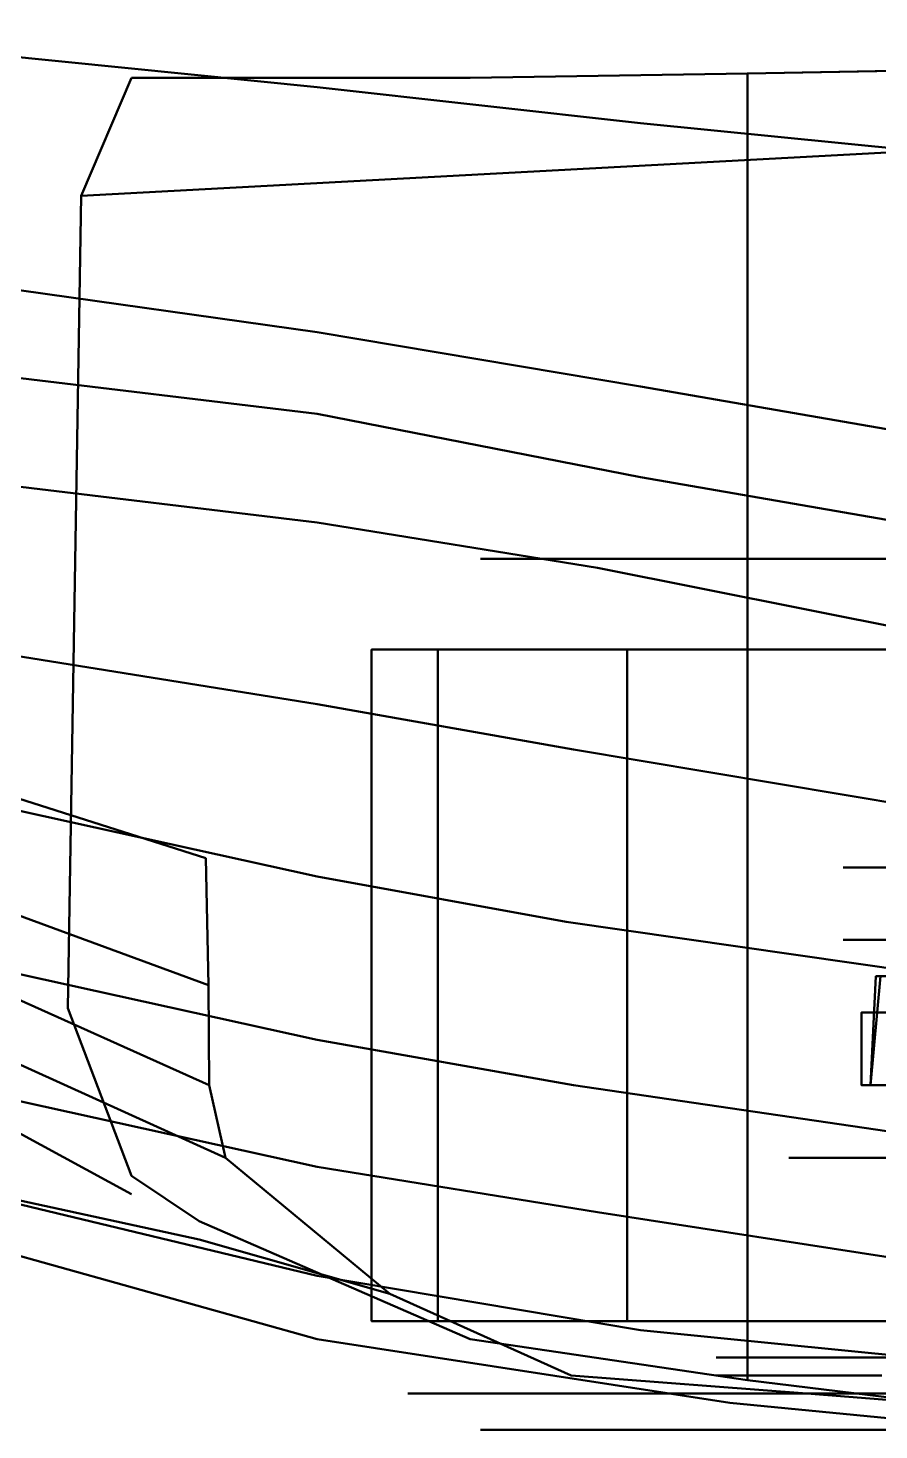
# Model space of a CAD drawing. Header units: inches. Extents: x 297.28 to 301.23, y -10.28 to -8.52.
# Drawn here: x 297.7847 to 298.0825, y -10.2659 to -9.7754 of the extents above; entities that cross this region are included whole.
import ezdxf

# ---------------------------------------------------------------- set-up
doc = ezdxf.new("R2010")
doc.units = ezdxf.units.IN
doc.header["$MEASUREMENT"] = 0
for name, color, linetype, lineweight in [('Ford-chasis', 1, 'CONTINUOUS', 50), ('Ford-gomas', 3, 'CONTINUOUS', 50), ('Ford-Llantas-3D', 4, 'CONTINUOUS', 50), ('Ford-Plastic-Negro-3D', 6, 'CONTINUOUS', 50), ('Ford-Rayos-Llantas-3D', 113, 'CONTINUOUS', 50)]:
    doc.layers.add(name, color=color, linetype=linetype, lineweight=lineweight)

msp = doc.modelspace()

# ---------------------------------------------------------------- linework, layer by layer
at = {"layer": 'Ford-chasis', "linetype": 'ByBlock'}
for points, invisible_edges in [([(297.88589, -9.64361, 0.86645), (297.88589, -9.79601, 0.85375), (297.72714, -9.78013, 0.83201), (297.72714, -9.63091, 0.84788)], 5), ([(297.99906, -9.80871, 0.85966), (297.99906, -9.65313, 0.87236), (297.88589, -9.64361, 0.86645), (297.88589, -9.79601, 0.85375)], 5), ([(298.12719, -9.65948, 0.87778), (298.12719, -9.82141, 0.86508), (297.99906, -9.80871, 0.85966), (297.99906, -9.65313, 0.87236)], 5), ([(297.88589, -9.79601, 0.85375), (297.88589, -9.88173, 0.8347), (297.72714, -9.85951, 0.81296), (297.72714, -9.78013, 0.83201)], 5), ([(297.99906, -9.90078, 0.84061), (297.99906, -9.80871, 0.85966), (297.88589, -9.79601, 0.85375), (297.88589, -9.88173, 0.8347)], 5), ([(298.12719, -9.82141, 0.86508), (298.12719, -9.92301, 0.84603), (297.99906, -9.90078, 0.84061), (297.99906, -9.80871, 0.85966)], 5), ([(297.88589, -9.91031, 0.81883), (297.88589, -9.88173, 0.8347), (297.72714, -9.85951, 0.81296), (297.72714, -9.89126, 0.80026)], 5), ([(297.99906, -9.90078, 0.84061), (297.99906, -9.93253, 0.82474), (297.88589, -9.91031, 0.81883), (297.88589, -9.88173, 0.8347)], 5), ([(297.88589, -9.91031, 0.81883), (297.72714, -9.89126, 0.80026), (297.72714, -9.92936, 0.82321), (297.88589, -9.94841, 0.84541)], 10), ([(298.12719, -9.95476, 0.83016), (298.12719, -9.92301, 0.84603), (297.99906, -9.90078, 0.84061), (297.99906, -9.93253, 0.82474)], 5), ([(297.99906, -9.93253, 0.82474), (297.88589, -9.91031, 0.81883), (297.88589, -9.94841, 0.84541), (297.98402, -9.96428, 0.85589)], 10), ([(297.72714, -9.92936, 0.82321), (297.88589, -9.94841, 0.84541), (297.88589, -10.01191, 0.86902), (297.72714, -9.98651, 0.84443)], 10), ([(298.12719, -9.95476, 0.83016), (297.99906, -9.93253, 0.82474), (297.98402, -9.96428, 0.85589), (298.12719, -9.99286, 0.86375)], 10), ([(297.88589, -9.94841, 0.84541), (297.98402, -9.96428, 0.85589), (297.9756, -10.02778, 0.87848), (297.88589, -10.01191, 0.86902)], 10), ([(297.98402, -9.96428, 0.85589), (298.12719, -9.99286, 0.86375), (298.12719, -10.05318, 0.88422), (297.9756, -10.02778, 0.87848)], 10), ([(297.88589, -10.01191, 0.86902), (297.72714, -9.98651, 0.84443), (297.72714, -10.03731, 0.85266), (297.88589, -10.07223, 0.87632)], 10), ([(297.9756, -10.02778, 0.87848), (297.88589, -10.01191, 0.86902), (297.88589, -10.07223, 0.87632), (297.97303, -10.08811, 0.88533)], 10), ([(297.72714, -10.02778, 0.28555), (297.84697, -10.06588, 0.27037), (297.84789, -10.11033, 0.27604), (297.72714, -10.06588, 0.29132)], 8), ([(298.12719, -10.05318, 0.88422), (297.9756, -10.02778, 0.87848), (297.97303, -10.08811, 0.88533), (298.12719, -10.11033, 0.89079)], 10), ([(297.88589, -10.12938, 0.86902), (297.72714, -10.09446, 0.84443), (297.72714, -10.03731, 0.85266), (297.88589, -10.07223, 0.87632)], 10), ([(297.84789, -10.11033, 0.27604), (297.72714, -10.06588, 0.29132), (297.72764, -10.09128, 0.30967), (297.84811, -10.14526, 0.29494)], 2), ([(297.9756, -10.14526, 0.87848), (297.88589, -10.12938, 0.86902), (297.88589, -10.07223, 0.87632), (297.97303, -10.08811, 0.88533)], 10), ([(298.12719, -10.16748, 0.88422), (297.9756, -10.14526, 0.87848), (297.97303, -10.08811, 0.88533), (298.12719, -10.11033, 0.89079)], 10), ([(297.72714, -10.13891, 0.82321), (297.88589, -10.17383, 0.84541), (297.88589, -10.12938, 0.86902), (297.72714, -10.09446, 0.84443)], 10), ([(297.72764, -10.09128, 0.30967), (297.84811, -10.14526, 0.29494), (297.85379, -10.17066, 0.32768), (297.72764, -10.11351, 0.34375)], 8), ([(297.85379, -10.17066, 0.32768), (297.72764, -10.11351, 0.34375), (297.72714, -10.13256, 0.3919), (297.82085, -10.18336, 0.38594)], 10), ([(297.88589, -10.17383, 0.84541), (297.98402, -10.18971, 0.85589), (297.9756, -10.14526, 0.87848), (297.88589, -10.12938, 0.86902)], 10), ([(297.72714, -10.17383, 0.5045), (297.72714, -10.13256, 0.3919), (297.82085, -10.18336, 0.38594), (297.84461, -10.19923, 0.5045)], 5), ([(297.88589, -10.21193, 0.80295), (297.72714, -10.17383, 0.77486), (297.72714, -10.13891, 0.82321), (297.88589, -10.17383, 0.84541)], 10), ([(297.98402, -10.18971, 0.85589), (298.12719, -10.21193, 0.86375), (298.12719, -10.16748, 0.88422), (297.9756, -10.14526, 0.87848)], 10), ([(297.82085, -10.18336, 0.38594), (297.84461, -10.19923, 0.5045), (297.91129, -10.21828, 0.5045), (297.85379, -10.17066, 0.32768)], 9), ([(297.88589, -10.23416, 0.71491), (297.88589, -10.21193, 0.80295), (297.72714, -10.17383, 0.77486), (297.72714, -10.18971, 0.69314)], 5), ([(297.72714, -10.18971, 0.69314), (297.72714, -10.17383, 0.5045), (297.84461, -10.19923, 0.5045), (297.88589, -10.23416, 0.71491)], 5), ([(297.99906, -10.23098, 0.81521), (297.88589, -10.21193, 0.80295), (297.88589, -10.17383, 0.84541), (297.98402, -10.18971, 0.85589)], 10), ([(298.12719, -10.24368, 0.82381), (297.99906, -10.23098, 0.81521), (297.98402, -10.18971, 0.85589), (298.12719, -10.21193, 0.86375)], 10), ([(297.97479, -10.24686, 0.5934), (297.88589, -10.23416, 0.71491), (297.84461, -10.19923, 0.5045), (297.91129, -10.21828, 0.5045)], 3), ([(298.03035, -10.25638, 0.73105), (297.88589, -10.23416, 0.71491), (297.88589, -10.21193, 0.80295), (297.99906, -10.23098, 0.81521)], 10), ([(298.12719, -10.26591, 0.73945), (298.03035, -10.25638, 0.73105), (297.99906, -10.23098, 0.81521), (298.12719, -10.24368, 0.82381)], 10), ([(298.05734, -10.25321, 0.6569), (298.03035, -10.25638, 0.73105), (297.88589, -10.23416, 0.71491), (297.97479, -10.24686, 0.5934)], 5), ([(298.12719, -10.26591, 0.73945), (298.13989, -10.25956, 0.68865), (298.05734, -10.25321, 0.6569), (298.03035, -10.25638, 0.73105)], 5)]:
    msp.add_3dface(points, dxfattribs=dict(at, invisible_edges=invisible_edges))
at = {"layer": 'Ford-gomas', "invisible_edges": 5}
for points in [[(297.90494, -9.99286, 0.3429), (297.94304, -9.96111, 0.3429), (297.96362, -9.96111, 0.45301), (297.92809, -9.99286, 0.46677)], [(297.92809, -9.99286, 0.21903), (297.96362, -9.96111, 0.23279), (297.94304, -9.96111, 0.3429), (297.90494, -9.99286, 0.3429)], [(297.92809, -9.99286, 0.46677), (297.96362, -9.96111, 0.45301), (298.02259, -9.96111, 0.54824), (297.99443, -9.99286, 0.57391)], [(297.99443, -9.99286, 0.11189), (298.02259, -9.96111, 0.13756), (297.96362, -9.96111, 0.23279), (297.92809, -9.99286, 0.21903)], [(297.96362, -9.96111, 0.23279), (298.02283, -9.96111, 0.25573), (298.00654, -9.96111, 0.3429), (297.94304, -9.96111, 0.3429)], [(297.94304, -9.96111, 0.3429), (298.00654, -9.96111, 0.3429), (298.02283, -9.96111, 0.43007), (297.96362, -9.96111, 0.45301)], [(297.96362, -9.96111, 0.45301), (298.02283, -9.96111, 0.43007), (298.06951, -9.96111, 0.50546), (298.02259, -9.96111, 0.54824)], [(298.02259, -9.96111, 0.13756), (298.06951, -9.96111, 0.18034), (298.02283, -9.96111, 0.25573), (297.96362, -9.96111, 0.23279)], [(298.09499, -9.99286, 0.03595), (298.11197, -9.96111, 0.07005), (298.02259, -9.96111, 0.13756), (297.99443, -9.99286, 0.11189)], [(297.99443, -9.99286, 0.57391), (298.02259, -9.96111, 0.54824), (298.11197, -9.96111, 0.61575), (298.09499, -9.99286, 0.64985)], [(298.11197, -9.96111, 0.07005), (298.14028, -9.96111, 0.1269), (298.06951, -9.96111, 0.18034), (298.02259, -9.96111, 0.13756)], [(298.02259, -9.96111, 0.54824), (298.06951, -9.96111, 0.50546), (298.14028, -9.96111, 0.5589), (298.11197, -9.96111, 0.61575)], [(297.91764, -10.25321, 0.3429), (297.90494, -10.22781, 0.3429), (297.92809, -10.22781, 0.46677), (297.93993, -10.25321, 0.46218)], [(297.93993, -10.25321, 0.22362), (297.92809, -10.22781, 0.21903), (297.90494, -10.22781, 0.3429), (297.91764, -10.25321, 0.3429)], [(297.93993, -10.25321, 0.46218), (297.92809, -10.22781, 0.46677), (297.99443, -10.22781, 0.57391), (298.00382, -10.25321, 0.56535)], [(298.00382, -10.25321, 0.12045), (297.99443, -10.22781, 0.11189), (297.92809, -10.22781, 0.21903), (297.93993, -10.25321, 0.22362)], [(298.10065, -10.25321, 0.04732), (298.09499, -10.22781, 0.03595), (297.99443, -10.22781, 0.11189), (298.00382, -10.25321, 0.12045)], [(298.00382, -10.25321, 0.56535), (297.99443, -10.22781, 0.57391), (298.09499, -10.22781, 0.64985), (298.10065, -10.25321, 0.63848)], [(298.04059, -10.24051, 0.26261), (298.02875, -10.25321, 0.25803), (298.01289, -10.25321, 0.3429), (298.02559, -10.24051, 0.3429)], [(298.02559, -10.24051, 0.3429), (298.01289, -10.25321, 0.3429), (298.02875, -10.25321, 0.42777), (298.04059, -10.24051, 0.42319)], [(298.04059, -10.24051, 0.42319), (298.02875, -10.25321, 0.42777), (298.07421, -10.25321, 0.50119), (298.08359, -10.24051, 0.49263)], [(298.08359, -10.24051, 0.19317), (298.07421, -10.25321, 0.18462), (298.02875, -10.25321, 0.25803), (298.04059, -10.24051, 0.26261)], [(298.08359, -10.24051, 0.49263), (298.07421, -10.25321, 0.50119), (298.14311, -10.25321, 0.55322), (298.14877, -10.24051, 0.54185)], [(298.14877, -10.24051, 0.14395), (298.14311, -10.25321, 0.13258), (298.07421, -10.25321, 0.18462), (298.08359, -10.24051, 0.19317)], [(297.94304, -10.26591, 0.3429), (297.91764, -10.25321, 0.3429), (297.93993, -10.25321, 0.46218), (297.96362, -10.26591, 0.45301)], [(297.96362, -10.26591, 0.23279), (297.93993, -10.25321, 0.22362), (297.91764, -10.25321, 0.3429), (297.94304, -10.26591, 0.3429)], [(297.96362, -10.26591, 0.45301), (297.93993, -10.25321, 0.46218), (298.00382, -10.25321, 0.56535), (298.02259, -10.26591, 0.54824)], [(298.02259, -10.26591, 0.13756), (298.00382, -10.25321, 0.12045), (297.93993, -10.25321, 0.22362), (297.96362, -10.26591, 0.23279)], [(298.02875, -10.25321, 0.25803), (297.99915, -10.26591, 0.24656), (297.98114, -10.26591, 0.3429), (298.01289, -10.25321, 0.3429)], [(298.01289, -10.25321, 0.3429), (297.98114, -10.26591, 0.3429), (297.99915, -10.26591, 0.43924), (298.02875, -10.25321, 0.42777)], [(298.02875, -10.25321, 0.42777), (297.99915, -10.26591, 0.43924), (298.05074, -10.26591, 0.52257), (298.07421, -10.25321, 0.50119)], [(298.07421, -10.25321, 0.18462), (298.05074, -10.26591, 0.16323), (297.99915, -10.26591, 0.24656), (298.02875, -10.25321, 0.25803)], [(298.11197, -10.26591, 0.07005), (298.10065, -10.25321, 0.04732), (298.00382, -10.25321, 0.12045), (298.02259, -10.26591, 0.13756)], [(298.02259, -10.26591, 0.54824), (298.00382, -10.25321, 0.56535), (298.10065, -10.25321, 0.63848), (298.11197, -10.26591, 0.61575)], [(298.07421, -10.25321, 0.50119), (298.05074, -10.26591, 0.52257), (298.12896, -10.26591, 0.58164), (298.14311, -10.25321, 0.55322)], [(298.14311, -10.25321, 0.13258), (298.12896, -10.26591, 0.10416), (298.05074, -10.26591, 0.16323), (298.07421, -10.25321, 0.18462)], [(297.99915, -10.26591, 0.24656), (297.96362, -10.26591, 0.23279), (297.94304, -10.26591, 0.3429), (297.98114, -10.26591, 0.3429)], [(297.98114, -10.26591, 0.3429), (297.94304, -10.26591, 0.3429), (297.96362, -10.26591, 0.45301), (297.99915, -10.26591, 0.43924)], [(297.99915, -10.26591, 0.43924), (297.96362, -10.26591, 0.45301), (298.02259, -10.26591, 0.54824), (298.05074, -10.26591, 0.52257)], [(298.05074, -10.26591, 0.16323), (298.02259, -10.26591, 0.13756), (297.96362, -10.26591, 0.23279), (297.99915, -10.26591, 0.24656)], [(298.12896, -10.26591, 0.10416), (298.11197, -10.26591, 0.07005), (298.02259, -10.26591, 0.13756), (298.05074, -10.26591, 0.16323)], [(298.05074, -10.26591, 0.52257), (298.02259, -10.26591, 0.54824), (298.11197, -10.26591, 0.61575), (298.12896, -10.26591, 0.58164)]]:
    msp.add_3dface(points, dxfattribs=at)
at = {"layer": 'Ford-gomas'}
for points in [[(297.90494, -10.22781, 0.3429), (297.90494, -9.99286, 0.3429), (297.92809, -9.99286, 0.46677), (297.92809, -10.22781, 0.46677)], [(297.92809, -10.22781, 0.21903), (297.92809, -9.99286, 0.21903), (297.90494, -9.99286, 0.3429), (297.90494, -10.22781, 0.3429)], [(297.92809, -10.22781, 0.46677), (297.92809, -9.99286, 0.46677), (297.99443, -9.99286, 0.57391), (297.99443, -10.22781, 0.57391)], [(297.99443, -10.22781, 0.11189), (297.99443, -9.99286, 0.11189), (297.92809, -9.99286, 0.21903), (297.92809, -10.22781, 0.21903)], [(298.09499, -10.22781, 0.03595), (298.09499, -9.99286, 0.03595), (297.99443, -9.99286, 0.11189), (297.99443, -10.22781, 0.11189)], [(297.99443, -10.22781, 0.57391), (297.99443, -9.99286, 0.57391), (298.09499, -9.99286, 0.64985), (298.09499, -10.22781, 0.64985)]]:
    msp.add_3dface(points, dxfattribs=at)
at = {"layer": 'Ford-Llantas-3D', "invisible_edges": 5}
for points in [[(298.07004, -10.17066, 0.3429), (298.07004, -10.09446, 0.3429), (298.08204, -10.09446, 0.40713), (298.08204, -10.17066, 0.40713)], [(298.08204, -10.17066, 0.27867), (298.08204, -10.09446, 0.27867), (298.07004, -10.09446, 0.3429), (298.07004, -10.17066, 0.3429)], [(298.08204, -10.17066, 0.40713), (298.08204, -10.09446, 0.40713), (298.11644, -10.09446, 0.46268), (298.11644, -10.17066, 0.46268)], [(298.11644, -10.17066, 0.22312), (298.11644, -10.09446, 0.22312), (298.08204, -10.09446, 0.27867), (298.08204, -10.17066, 0.27867)], [(298.04464, -10.24051, 0.3429), (298.05099, -10.17066, 0.3429), (298.06428, -10.17066, 0.41401), (298.05836, -10.24051, 0.4163)], [(298.05836, -10.24051, 0.2695), (298.06428, -10.17066, 0.27179), (298.05099, -10.17066, 0.3429), (298.04464, -10.24051, 0.3429)], [(298.05099, -10.17066, 0.3429), (298.07004, -10.17066, 0.3429), (298.08204, -10.17066, 0.40713), (298.06428, -10.17066, 0.41401)], [(298.06428, -10.17066, 0.27179), (298.08204, -10.17066, 0.27867), (298.07004, -10.17066, 0.3429), (298.05099, -10.17066, 0.3429)], [(298.05836, -10.24051, 0.4163), (298.06428, -10.17066, 0.41401), (298.10236, -10.17066, 0.47552), (298.09767, -10.24051, 0.4798)], [(298.09767, -10.24051, 0.20601), (298.10236, -10.17066, 0.21028), (298.06428, -10.17066, 0.27179), (298.05836, -10.24051, 0.2695)], [(298.06428, -10.17066, 0.41401), (298.08204, -10.17066, 0.40713), (298.11644, -10.17066, 0.46268), (298.10236, -10.17066, 0.47552)], [(298.10236, -10.17066, 0.21028), (298.11644, -10.17066, 0.22312), (298.08204, -10.17066, 0.27867), (298.06428, -10.17066, 0.27179)], [(298.04059, -10.24686, 0.26261), (298.05836, -10.24051, 0.2695), (298.04464, -10.24051, 0.3429), (298.02559, -10.24686, 0.3429)], [(298.02559, -10.24686, 0.3429), (298.04464, -10.24051, 0.3429), (298.05836, -10.24051, 0.4163), (298.04059, -10.24686, 0.42319)], [(298.04059, -10.24686, 0.42319), (298.05836, -10.24051, 0.4163), (298.09767, -10.24051, 0.4798), (298.08359, -10.24686, 0.49263)], [(298.08359, -10.24686, 0.19317), (298.09767, -10.24051, 0.20601), (298.05836, -10.24051, 0.2695), (298.04059, -10.24686, 0.26261)]]:
    msp.add_3dface(points, dxfattribs=at)
at = {"layer": 'Ford-Llantas-3D'}
for points in [[(298.07956, -10.14526, 0.381), (298.08147, -10.10716, 0.39129), (298.17391, -10.10716, 0.36725), (298.17164, -10.14526, 0.35878)], [(298.17391, -10.10716, 0.31855), (298.08306, -10.10716, 0.29176), (298.07956, -10.14526, 0.30163), (298.17164, -10.14526, 0.32703)]]:
    msp.add_3dface(points, dxfattribs=at)
at = {"layer": 'Ford-Plastic-Negro-3D'}
for points, invisible_edges in [([(298.62884, -9.78966, 0.35845), (298.62884, -9.78966, 0.24415), (297.80334, -9.83411, 0.3048), (297.82085, -9.79283, 0.38594)], 8), ([(297.84461, -9.79283, 0.5045), (298.59709, -9.78966, 0.5045), (298.62884, -9.78966, 0.35845), (297.82085, -9.79283, 0.38594)], 5), ([(298.54629, -9.78966, 0.5934), (297.93943, -9.79283, 0.63964), (297.84461, -9.79283, 0.5045), (298.59709, -9.78966, 0.5045)], 5), ([(298.03652, -9.79125, 0.70306), (298.4322, -9.78966, 0.70135), (298.54629, -9.78966, 0.5934), (297.93943, -9.79283, 0.63964)], 5), ([(298.33674, -9.78966, 0.73945), (298.12719, -9.78966, 0.73945), (298.03652, -9.79125, 0.70306), (298.4322, -9.78966, 0.70135)], 4), ([(297.79866, -10.11827, 0.3002), (297.82085, -10.17701, 0.38594), (297.82085, -9.79283, 0.38594), (297.80334, -9.83411, 0.3048)], 2), ([(297.84461, -10.19288, 0.5045), (297.84461, -9.79283, 0.5045), (297.82085, -9.79283, 0.38594), (297.82085, -10.17701, 0.38594)], 5), ([(297.93943, -9.79283, 0.63964), (297.93943, -10.23416, 0.63964), (297.84461, -10.19288, 0.5045), (297.84461, -9.79283, 0.5045)], 5), ([(298.03652, -10.24845, 0.70306), (298.03652, -9.79125, 0.70306), (297.93943, -9.79283, 0.63964), (297.93943, -10.23416, 0.63964)], 4), ([(298.07004, -10.06906, 0.3429), (298.24784, -10.06906, 0.3429), (298.24784, -10.06906, 0.3429), (298.08541, -10.06906, 0.41522)], 5), ([(298.08541, -10.06906, 0.27058), (298.24784, -10.06906, 0.3429), (298.24784, -10.06906, 0.3429), (298.07004, -10.06906, 0.3429)], 5)]:
    msp.add_3dface(points, dxfattribs=dict(at, invisible_edges=invisible_edges))
msp.add_3dface([(298.12719, -9.78966, 0.73945), (298.12719, -10.25956, 0.73945), (298.03652, -10.24845, 0.70306), (298.03652, -9.79125, 0.70306)], dxfattribs=at)
at = {"layer": 'Ford-Rayos-Llantas-3D'}
for points, invisible_edges in [([(298.17391, -10.10716, 0.36725), (298.14134, -10.10716, 0.39339), (298.08824, -10.10716, 0.40938), (298.08147, -10.10716, 0.39129)], 1), ([(298.07956, -10.14526, 0.381), (298.07639, -10.14526, 0.36195), (298.13036, -10.14526, 0.34925), (298.17164, -10.14526, 0.35878)], 4), ([(298.17164, -10.14526, 0.32703), (298.13036, -10.14526, 0.33338), (298.07639, -10.14526, 0.32068), (298.07956, -10.14526, 0.30163)], 1)]:
    msp.add_3dface(points, dxfattribs=dict(at, invisible_edges=invisible_edges))
for points in [[(298.07639, -10.14526, 0.36195), (298.07639, -10.11986, 0.36195), (298.13036, -10.11986, 0.34925), (298.13036, -10.14526, 0.34925)], [(298.13036, -10.14526, 0.33338), (298.13036, -10.11986, 0.33338), (298.07639, -10.11986, 0.32068), (298.07639, -10.14526, 0.32068)]]:
    msp.add_3dface(points, dxfattribs=at)

doc.saveas('drawing.dxf')
